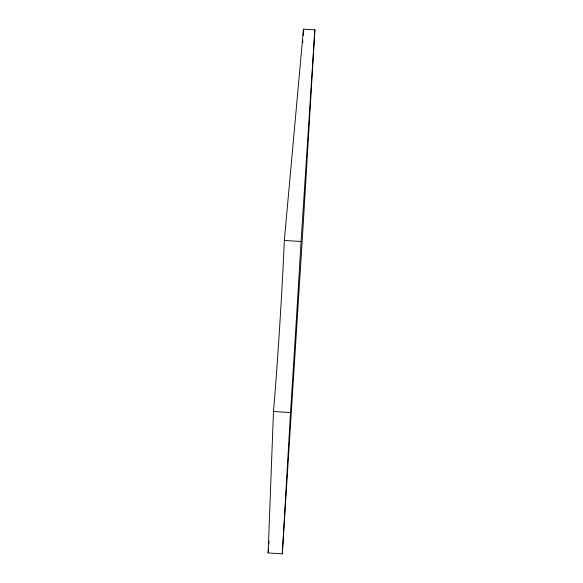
<?xml version="1.0" encoding="UTF-8"?>
<svg xmlns="http://www.w3.org/2000/svg" width="583" height="583" viewBox="0 0 583 583"><rect width="100%" height="100%" fill="white"/><g stroke="black" fill="none" stroke-linecap="round" stroke-linejoin="round"><path stroke-width="0.87" d="M268.136 552.932L273.478 411.489A136.976 3.651 -86.4 0 0 284.329 240.466L303.473 29.15L314.864 29.813L302.745 232.253L282.303 553.85L268.136 552.932L268.493 548.392M302.788 42.77L302.876 40.956M303.153 35.505L303.43 30.061M282.303 553.85L290.516 412.567A137.005 0.488 -86.5 0 0 301.061 241.486L314.864 29.813M268.843 543.859L269.055 541.133M284.329 240.466L301.061 241.486M273.478 411.489L290.516 412.567"/></g></svg>
